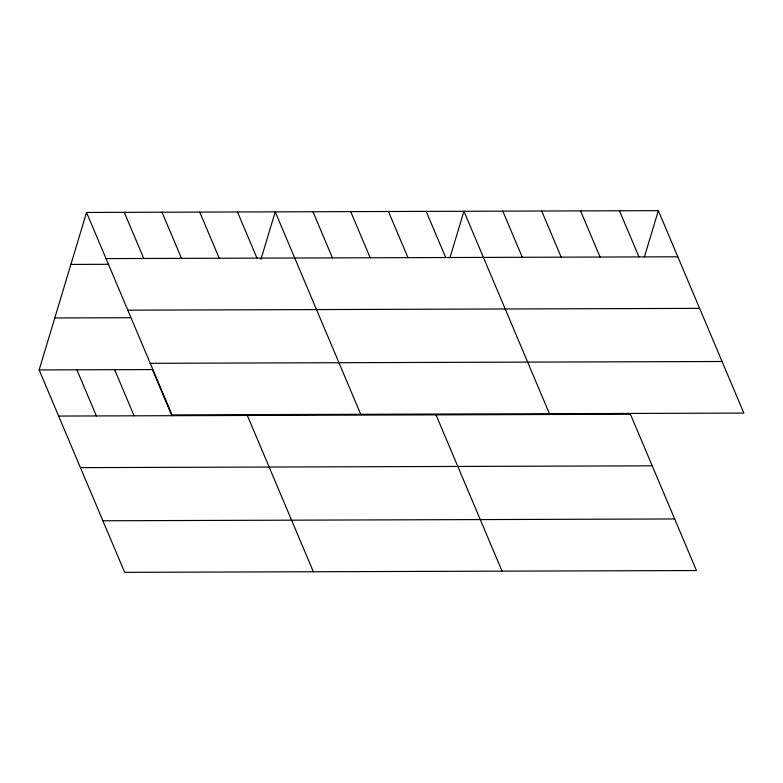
<?xml version="1.0" encoding="UTF-8"?>
<svg xmlns="http://www.w3.org/2000/svg" width="783" height="783" viewBox="0 0 783 783"><rect width="100%" height="100%" fill="white"/><g stroke="black" fill="none" stroke-linecap="round" stroke-linejoin="round"><path stroke-width="1.17" d="M58.637 416.057L630.442 414.246L696.459 570.543L124.663 572.344L39.15 369.919L86.541 212.457L658.337 210.656L743.85 413.081L172.045 414.892L86.541 212.457M260.954 259.31L275.234 211.86L360.738 414.295M449.99 257.578L463.928 211.263L549.441 413.698M644.399 256.961L658.337 210.656M106.028 258.596L677.833 256.795M70.901 264.419L108.641 264.302M127.815 310.176L699.62 308.365M54.79 317.957L130.262 317.722M150.258 363.312L722.063 361.501M39.15 369.919L152.372 369.566L171.859 415.704M80.424 467.637L652.229 465.826M102.876 520.773L674.682 518.963M619.461 210.774L638.948 256.912M580.575 210.901L600.062 257.039M541.689 211.018L561.186 257.157M502.813 211.146L522.3 257.284M426.187 211.39L445.674 257.529M388.446 211.508L407.943 257.646M350.706 211.625L370.202 257.764M436.033 414.863L502.05 571.15M312.975 211.743L332.462 257.881M237.494 211.987L256.981 258.126M199.753 212.105L219.24 258.243M162.012 212.222L181.499 258.361M247.34 415.46L313.357 571.747M124.272 212.34L143.769 258.478M114.631 369.684L134.118 415.822M76.891 369.801L96.378 415.939"/></g></svg>
